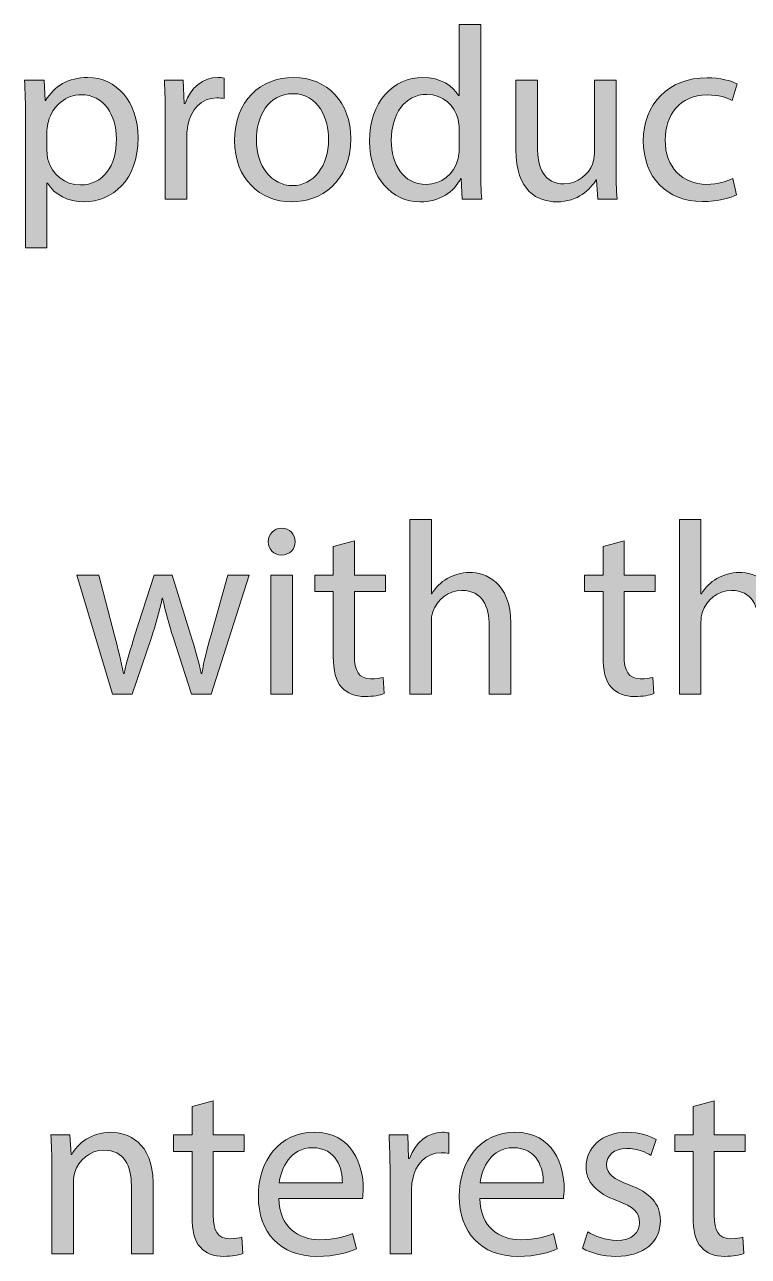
# Model space of a CAD drawing. Header units: inches. Extents: x 0.1 to 22.4, y -34.4 to -0.1.
# Drawn here: x 9.844 to 11.072, y -9.059 to -6.97 of the extents above; entities that cross this region are included whole.
import ezdxf

# ---------------------------------------------------------------- set-up
doc = ezdxf.new("R2010")
doc.units = ezdxf.units.IN
doc.header["$MEASUREMENT"] = 0
doc.layers.add('Layer 1', color=7, linetype='Continuous')

# ---------------------------------------------------------------- blocks, each defined once
blk = doc.blocks.new('block 9')
at = {"layer": 'Layer 1', "true_color": 0x231f20}
h = blk.add_hatch(color=250, dxfattribs=at)
h.dxf.hatch_style = 2
edge = h.paths.add_edge_path()
edge.add_spline(control_points=[(10.6182, -6.9703), (10.6182, -6.9703), (10.6182, -7.214), (10.6182, -7.214), (10.6182, -7.232), (10.6186, -7.2524), (10.6199, -7.2661), (10.6199, -7.2661), (10.587, -7.2661), (10.587, -7.2661), (10.587, -7.2661), (10.5853, -7.2311), (10.5853, -7.2311), (10.5853, -7.2311), (10.5845, -7.2311), (10.5845, -7.2311), (10.5732, -7.2536), (10.5487, -7.2707), (10.5157, -7.2707), (10.467, -7.2707), (10.4295, -7.2295), (10.4295, -7.1682), (10.4291, -7.1011), (10.4707, -7.0599), (10.5199, -7.0599), (10.5507, -7.0599), (10.5716, -7.0745), (10.5807, -7.0907), (10.5807, -7.0907), (10.5816, -7.0907), (10.5816, -7.0907), (10.5816, -7.0907), (10.5816, -6.9703), (10.5816, -6.9703), (10.5816, -6.9703), (10.6182, -6.9703), (10.6182, -6.9703)], knot_values=[0, 0, 0, 0, 1, 1, 1, 2, 2, 2, 3, 3, 3, 4, 4, 4, 5, 5, 5, 6, 6, 6, 7, 7, 7, 8, 8, 8, 9, 9, 9, 10, 10, 10, 11, 11, 11, 12, 12, 12, 12], degree=3, periodic=1)
edge = h.paths.add_edge_path()
edge.add_spline(control_points=[(10.5816, -7.1465), (10.5816, -7.142), (10.5811, -7.1357), (10.5799, -7.1311), (10.5745, -7.1078), (10.5545, -7.0886), (10.527, -7.0886), (10.4891, -7.0886), (10.4666, -7.122), (10.4666, -7.1665), (10.4666, -7.2074), (10.4866, -7.2411), (10.5262, -7.2411), (10.5507, -7.2411), (10.5732, -7.2249), (10.5799, -7.1974), (10.5811, -7.1924), (10.5816, -7.1874), (10.5816, -7.1815), (10.5816, -7.1815), (10.5816, -7.1465), (10.5816, -7.1465)], knot_values=[0, 0, 0, 0, 1, 1, 1, 2, 2, 2, 3, 3, 3, 4, 4, 4, 5, 5, 5, 6, 6, 6, 7, 7, 7, 7], degree=3, periodic=1)
h = blk.add_hatch(color=250, dxfattribs=at)
h.dxf.hatch_style = 2
edge = h.paths.add_edge_path()
edge.add_spline(control_points=[(9.8462, -7.1303), (9.8462, -7.1045), (9.8453, -7.0836), (9.8445, -7.0645), (9.8445, -7.0645), (9.8774, -7.0645), (9.8774, -7.0645), (9.8774, -7.0645), (9.8791, -7.0991), (9.8791, -7.0991), (9.8791, -7.0991), (9.8799, -7.0991), (9.8799, -7.0991), (9.8949, -7.0745), (9.9187, -7.0599), (9.9516, -7.0599), (10.0003, -7.0599), (10.037, -7.1011), (10.037, -7.1624), (10.037, -7.2349), (9.9928, -7.2707), (9.9453, -7.2707), (9.9187, -7.2707), (9.8953, -7.259), (9.8832, -7.239), (9.8832, -7.239), (9.8824, -7.239), (9.8824, -7.239), (9.8824, -7.239), (9.8824, -7.3486), (9.8824, -7.3486), (9.8824, -7.3486), (9.8462, -7.3486), (9.8462, -7.3486), (9.8462, -7.3486), (9.8462, -7.1303), (9.8462, -7.1303)], knot_values=[0, 0, 0, 0, 1, 1, 1, 2, 2, 2, 3, 3, 3, 4, 4, 4, 5, 5, 5, 6, 6, 6, 7, 7, 7, 8, 8, 8, 9, 9, 9, 10, 10, 10, 11, 11, 11, 12, 12, 12, 12], degree=3, periodic=1)
edge = h.paths.add_edge_path()
edge.add_spline(control_points=[(9.8824, -7.184), (9.8824, -7.1895), (9.8832, -7.1945), (9.8841, -7.199), (9.8907, -7.2245), (9.9128, -7.242), (9.9391, -7.242), (9.9778, -7.242), (10.0003, -7.2103), (10.0003, -7.164), (10.0003, -7.1236), (9.9791, -7.0891), (9.9403, -7.0891), (9.9153, -7.0891), (9.892, -7.107), (9.8849, -7.1345), (9.8837, -7.1391), (9.8824, -7.1445), (9.8824, -7.1495), (9.8824, -7.1495), (9.8824, -7.184), (9.8824, -7.184)], knot_values=[0, 0, 0, 0, 1, 1, 1, 2, 2, 2, 3, 3, 3, 4, 4, 4, 5, 5, 5, 6, 6, 6, 7, 7, 7, 7], degree=3, periodic=1)
h = blk.add_hatch(color=250, dxfattribs=at)
h.dxf.hatch_style = 2
edge = h.paths.add_edge_path()
edge.add_spline(control_points=[(10.0832, -7.1274), (10.0832, -7.1036), (10.0828, -7.0832), (10.0816, -7.0645), (10.0816, -7.0645), (10.1137, -7.0645), (10.1137, -7.0645), (10.1137, -7.0645), (10.1149, -7.1041), (10.1149, -7.1041), (10.1149, -7.1041), (10.1166, -7.1041), (10.1166, -7.1041), (10.1257, -7.077), (10.1478, -7.0599), (10.1724, -7.0599), (10.1766, -7.0599), (10.1795, -7.0603), (10.1828, -7.0611), (10.1828, -7.0611), (10.1828, -7.0957), (10.1828, -7.0957), (10.1791, -7.0949), (10.1753, -7.0945), (10.1703, -7.0945), (10.1445, -7.0945), (10.1262, -7.114), (10.1212, -7.1415), (10.1203, -7.1465), (10.1195, -7.1524), (10.1195, -7.1586), (10.1195, -7.1586), (10.1195, -7.2661), (10.1195, -7.2661), (10.1195, -7.2661), (10.0832, -7.2661), (10.0832, -7.2661), (10.0832, -7.2661), (10.0832, -7.1274), (10.0832, -7.1274)], knot_values=[0, 0, 0, 0, 1, 1, 1, 2, 2, 2, 3, 3, 3, 4, 4, 4, 5, 5, 5, 6, 6, 6, 7, 7, 7, 8, 8, 8, 9, 9, 9, 10, 10, 10, 11, 11, 11, 12, 12, 12, 13, 13, 13, 13], degree=3, periodic=1)
h = blk.add_hatch(color=250, dxfattribs=at)
h.dxf.hatch_style = 2
edge = h.paths.add_edge_path()
edge.add_spline(control_points=[(10.3978, -7.1636), (10.3978, -7.2382), (10.3462, -7.2707), (10.2974, -7.2707), (10.2428, -7.2707), (10.2007, -7.2307), (10.2007, -7.167), (10.2007, -7.0995), (10.2449, -7.0599), (10.3007, -7.0599), (10.3586, -7.0599), (10.3978, -7.102), (10.3978, -7.1636)], knot_values=[0, 0, 0, 0, 1, 1, 1, 2, 2, 2, 3, 3, 3, 4, 4, 4, 4], degree=3, periodic=1)
edge = h.paths.add_edge_path()
edge.add_spline(control_points=[(10.2378, -7.1657), (10.2378, -7.2099), (10.2632, -7.2432), (10.2991, -7.2432), (10.3341, -7.2432), (10.3603, -7.2103), (10.3603, -7.1649), (10.3603, -7.1307), (10.3432, -7.0874), (10.2999, -7.0874), (10.2566, -7.0874), (10.2378, -7.1274), (10.2378, -7.1657)], knot_values=[0, 0, 0, 0, 1, 1, 1, 2, 2, 2, 3, 3, 3, 4, 4, 4, 4], degree=3, periodic=1)
h = blk.add_hatch(color=250, dxfattribs=at)
h.dxf.hatch_style = 2
edge = h.paths.add_edge_path()
edge.add_spline(control_points=[(10.8478, -7.2111), (10.8478, -7.232), (10.8482, -7.2503), (10.8495, -7.2661), (10.8495, -7.2661), (10.817, -7.2661), (10.817, -7.2661), (10.817, -7.2661), (10.8149, -7.2332), (10.8149, -7.2332), (10.8149, -7.2332), (10.8141, -7.2332), (10.8141, -7.2332), (10.8045, -7.2495), (10.7832, -7.2707), (10.7474, -7.2707), (10.7157, -7.2707), (10.6778, -7.2532), (10.6778, -7.1824), (10.6778, -7.1824), (10.6778, -7.0645), (10.6778, -7.0645), (10.6778, -7.0645), (10.7145, -7.0645), (10.7145, -7.0645), (10.7145, -7.0645), (10.7145, -7.1761), (10.7145, -7.1761), (10.7145, -7.2145), (10.7261, -7.2403), (10.7595, -7.2403), (10.7841, -7.2403), (10.8011, -7.2232), (10.8078, -7.207), (10.8099, -7.2015), (10.8112, -7.1949), (10.8112, -7.1882), (10.8112, -7.1882), (10.8112, -7.0645), (10.8112, -7.0645), (10.8112, -7.0645), (10.8478, -7.0645), (10.8478, -7.0645), (10.8478, -7.0645), (10.8478, -7.2111), (10.8478, -7.2111)], knot_values=[0, 0, 0, 0, 1, 1, 1, 2, 2, 2, 3, 3, 3, 4, 4, 4, 5, 5, 5, 6, 6, 6, 7, 7, 7, 8, 8, 8, 9, 9, 9, 10, 10, 10, 11, 11, 11, 12, 12, 12, 13, 13, 13, 14, 14, 14, 15, 15, 15, 15], degree=3, periodic=1)
h = blk.add_hatch(color=250, dxfattribs=at)
h.dxf.hatch_style = 2
edge = h.paths.add_edge_path()
edge.add_spline(control_points=[(11.0524, -7.2586), (11.0428, -7.2636), (11.0216, -7.2703), (10.9945, -7.2703), (10.9336, -7.2703), (10.8941, -7.229), (10.8941, -7.1674), (10.8941, -7.1053), (10.9366, -7.0603), (11.0024, -7.0603), (11.0241, -7.0603), (11.0432, -7.0657), (11.0532, -7.0707), (11.0532, -7.0707), (11.0449, -7.0991), (11.0449, -7.0991), (11.0361, -7.094), (11.0224, -7.0895), (11.0024, -7.0895), (10.9561, -7.0895), (10.9312, -7.1236), (10.9312, -7.1657), (10.9312, -7.2124), (10.9611, -7.2411), (11.0011, -7.2411), (11.022, -7.2411), (11.0357, -7.2357), (11.0461, -7.2311), (11.0461, -7.2311), (11.0524, -7.2586), (11.0524, -7.2586)], knot_values=[0, 0, 0, 0, 1, 1, 1, 2, 2, 2, 3, 3, 3, 4, 4, 4, 5, 5, 5, 6, 6, 6, 7, 7, 7, 8, 8, 8, 9, 9, 9, 10, 10, 10, 10], degree=3, periodic=1)
at = {"layer": 'Layer 1', "lineweight": 0}
for points, knots in [([(10.6182, -6.9703), (10.6182, -6.9703), (10.6182, -7.214), (10.6182, -7.214), (10.6182, -7.232), (10.6186, -7.2524), (10.6199, -7.2661), (10.6199, -7.2661), (10.587, -7.2661), (10.587, -7.2661), (10.587, -7.2661), (10.5853, -7.2311), (10.5853, -7.2311), (10.5853, -7.2311), (10.5845, -7.2311), (10.5845, -7.2311), (10.5732, -7.2536), (10.5487, -7.2707), (10.5157, -7.2707), (10.467, -7.2707), (10.4295, -7.2295), (10.4295, -7.1682), (10.4291, -7.1011), (10.4707, -7.0599), (10.5199, -7.0599), (10.5507, -7.0599), (10.5716, -7.0745), (10.5807, -7.0907), (10.5807, -7.0907), (10.5816, -7.0907), (10.5816, -7.0907), (10.5816, -7.0907), (10.5816, -6.9703), (10.5816, -6.9703), (10.5816, -6.9703), (10.6182, -6.9703), (10.6182, -6.9703)], [0, 0, 0, 0, 1, 1, 1, 2, 2, 2, 3, 3, 3, 4, 4, 4, 5, 5, 5, 6, 6, 6, 7, 7, 7, 8, 8, 8, 9, 9, 9, 10, 10, 10, 11, 11, 11, 12, 12, 12, 12]), ([(9.8462, -7.1303), (9.8462, -7.1045), (9.8453, -7.0836), (9.8445, -7.0645), (9.8445, -7.0645), (9.8774, -7.0645), (9.8774, -7.0645), (9.8774, -7.0645), (9.8791, -7.0991), (9.8791, -7.0991), (9.8791, -7.0991), (9.8799, -7.0991), (9.8799, -7.0991), (9.8949, -7.0745), (9.9187, -7.0599), (9.9516, -7.0599), (10.0003, -7.0599), (10.037, -7.1011), (10.037, -7.1624), (10.037, -7.2349), (9.9928, -7.2707), (9.9453, -7.2707), (9.9187, -7.2707), (9.8953, -7.259), (9.8832, -7.239), (9.8832, -7.239), (9.8824, -7.239), (9.8824, -7.239), (9.8824, -7.239), (9.8824, -7.3486), (9.8824, -7.3486), (9.8824, -7.3486), (9.8462, -7.3486), (9.8462, -7.3486), (9.8462, -7.3486), (9.8462, -7.1303), (9.8462, -7.1303)], [0, 0, 0, 0, 1, 1, 1, 2, 2, 2, 3, 3, 3, 4, 4, 4, 5, 5, 5, 6, 6, 6, 7, 7, 7, 8, 8, 8, 9, 9, 9, 10, 10, 10, 11, 11, 11, 12, 12, 12, 12]), ([(10.0832, -7.1274), (10.0832, -7.1036), (10.0828, -7.0832), (10.0816, -7.0645), (10.0816, -7.0645), (10.1137, -7.0645), (10.1137, -7.0645), (10.1137, -7.0645), (10.1149, -7.1041), (10.1149, -7.1041), (10.1149, -7.1041), (10.1166, -7.1041), (10.1166, -7.1041), (10.1257, -7.077), (10.1478, -7.0599), (10.1724, -7.0599), (10.1766, -7.0599), (10.1795, -7.0603), (10.1828, -7.0611), (10.1828, -7.0611), (10.1828, -7.0957), (10.1828, -7.0957), (10.1791, -7.0949), (10.1753, -7.0945), (10.1703, -7.0945), (10.1445, -7.0945), (10.1262, -7.114), (10.1212, -7.1415), (10.1203, -7.1465), (10.1195, -7.1524), (10.1195, -7.1586), (10.1195, -7.1586), (10.1195, -7.2661), (10.1195, -7.2661), (10.1195, -7.2661), (10.0832, -7.2661), (10.0832, -7.2661), (10.0832, -7.2661), (10.0832, -7.1274), (10.0832, -7.1274)], [0, 0, 0, 0, 1, 1, 1, 2, 2, 2, 3, 3, 3, 4, 4, 4, 5, 5, 5, 6, 6, 6, 7, 7, 7, 8, 8, 8, 9, 9, 9, 10, 10, 10, 11, 11, 11, 12, 12, 12, 13, 13, 13, 13]), ([(10.3978, -7.1636), (10.3978, -7.2382), (10.3462, -7.2707), (10.2974, -7.2707), (10.2428, -7.2707), (10.2007, -7.2307), (10.2007, -7.167), (10.2007, -7.0995), (10.2449, -7.0599), (10.3007, -7.0599), (10.3586, -7.0599), (10.3978, -7.102), (10.3978, -7.1636)], [0, 0, 0, 0, 1, 1, 1, 2, 2, 2, 3, 3, 3, 4, 4, 4, 4]), ([(10.8478, -7.2111), (10.8478, -7.232), (10.8482, -7.2503), (10.8495, -7.2661), (10.8495, -7.2661), (10.817, -7.2661), (10.817, -7.2661), (10.817, -7.2661), (10.8149, -7.2332), (10.8149, -7.2332), (10.8149, -7.2332), (10.8141, -7.2332), (10.8141, -7.2332), (10.8045, -7.2495), (10.7832, -7.2707), (10.7474, -7.2707), (10.7157, -7.2707), (10.6778, -7.2532), (10.6778, -7.1824), (10.6778, -7.1824), (10.6778, -7.0645), (10.6778, -7.0645), (10.6778, -7.0645), (10.7145, -7.0645), (10.7145, -7.0645), (10.7145, -7.0645), (10.7145, -7.1761), (10.7145, -7.1761), (10.7145, -7.2145), (10.7261, -7.2403), (10.7595, -7.2403), (10.7841, -7.2403), (10.8011, -7.2232), (10.8078, -7.207), (10.8099, -7.2015), (10.8112, -7.1949), (10.8112, -7.1882), (10.8112, -7.1882), (10.8112, -7.0645), (10.8112, -7.0645), (10.8112, -7.0645), (10.8478, -7.0645), (10.8478, -7.0645), (10.8478, -7.0645), (10.8478, -7.2111), (10.8478, -7.2111)], [0, 0, 0, 0, 1, 1, 1, 2, 2, 2, 3, 3, 3, 4, 4, 4, 5, 5, 5, 6, 6, 6, 7, 7, 7, 8, 8, 8, 9, 9, 9, 10, 10, 10, 11, 11, 11, 12, 12, 12, 13, 13, 13, 14, 14, 14, 15, 15, 15, 15]), ([(11.0524, -7.2586), (11.0428, -7.2636), (11.0216, -7.2703), (10.9945, -7.2703), (10.9336, -7.2703), (10.8941, -7.229), (10.8941, -7.1674), (10.8941, -7.1053), (10.9366, -7.0603), (11.0024, -7.0603), (11.0241, -7.0603), (11.0432, -7.0657), (11.0532, -7.0707), (11.0532, -7.0707), (11.0449, -7.0991), (11.0449, -7.0991), (11.0361, -7.094), (11.0224, -7.0895), (11.0024, -7.0895), (10.9561, -7.0895), (10.9312, -7.1236), (10.9312, -7.1657), (10.9312, -7.2124), (10.9611, -7.2411), (11.0011, -7.2411), (11.022, -7.2411), (11.0357, -7.2357), (11.0461, -7.2311), (11.0461, -7.2311), (11.0524, -7.2586), (11.0524, -7.2586)], [0, 0, 0, 0, 1, 1, 1, 2, 2, 2, 3, 3, 3, 4, 4, 4, 5, 5, 5, 6, 6, 6, 7, 7, 7, 8, 8, 8, 9, 9, 9, 10, 10, 10, 10]), ([(9.8824, -7.184), (9.8824, -7.1895), (9.8832, -7.1945), (9.8841, -7.199), (9.8907, -7.2245), (9.9128, -7.242), (9.9391, -7.242), (9.9778, -7.242), (10.0003, -7.2103), (10.0003, -7.164), (10.0003, -7.1236), (9.9791, -7.0891), (9.9403, -7.0891), (9.9153, -7.0891), (9.892, -7.107), (9.8849, -7.1345), (9.8837, -7.1391), (9.8824, -7.1445), (9.8824, -7.1495), (9.8824, -7.1495), (9.8824, -7.184), (9.8824, -7.184)], [0, 0, 0, 0, 1, 1, 1, 2, 2, 2, 3, 3, 3, 4, 4, 4, 5, 5, 5, 6, 6, 6, 7, 7, 7, 7]), ([(10.2378, -7.1657), (10.2378, -7.2099), (10.2632, -7.2432), (10.2991, -7.2432), (10.3341, -7.2432), (10.3603, -7.2103), (10.3603, -7.1649), (10.3603, -7.1307), (10.3432, -7.0874), (10.2999, -7.0874), (10.2566, -7.0874), (10.2378, -7.1274), (10.2378, -7.1657)], [0, 0, 0, 0, 1, 1, 1, 2, 2, 2, 3, 3, 3, 4, 4, 4, 4]), ([(10.5816, -7.1465), (10.5816, -7.142), (10.5811, -7.1357), (10.5799, -7.1311), (10.5745, -7.1078), (10.5545, -7.0886), (10.527, -7.0886), (10.4891, -7.0886), (10.4666, -7.122), (10.4666, -7.1665), (10.4666, -7.2074), (10.4866, -7.2411), (10.5262, -7.2411), (10.5507, -7.2411), (10.5732, -7.2249), (10.5799, -7.1974), (10.5811, -7.1924), (10.5816, -7.1874), (10.5816, -7.1815), (10.5816, -7.1815), (10.5816, -7.1465), (10.5816, -7.1465)], [0, 0, 0, 0, 1, 1, 1, 2, 2, 2, 3, 3, 3, 4, 4, 4, 5, 5, 5, 6, 6, 6, 7, 7, 7, 7])]:
    blk.add_open_spline(points, degree=3, knots=knots, dxfattribs=at)
blk = doc.blocks.new('block 10')
at = {"layer": 'Layer 1', "true_color": 0x231f20}
h = blk.add_hatch(color=250, dxfattribs=at)
h.dxf.hatch_style = 2
edge = h.paths.add_edge_path()
edge.add_spline(control_points=[(10.4978, -7.8095), (10.4978, -7.8095), (10.5345, -7.8095), (10.5345, -7.8095), (10.5345, -7.8095), (10.5345, -7.9353), (10.5345, -7.9353), (10.5345, -7.9353), (10.5353, -7.9353), (10.5353, -7.9353), (10.5411, -7.9249), (10.5503, -7.9157), (10.5615, -7.9095), (10.5724, -7.9032), (10.5853, -7.899), (10.599, -7.899), (10.6261, -7.899), (10.6694, -7.9157), (10.6694, -7.9853), (10.6694, -7.9853), (10.6694, -8.1053), (10.6694, -8.1053), (10.6694, -8.1053), (10.6328, -8.1053), (10.6328, -8.1053), (10.6328, -8.1053), (10.6328, -7.9894), (10.6328, -7.9894), (10.6328, -7.9569), (10.6207, -7.9295), (10.5861, -7.9295), (10.5624, -7.9295), (10.5436, -7.9461), (10.537, -7.9661), (10.5349, -7.9711), (10.5345, -7.9765), (10.5345, -7.9836), (10.5345, -7.9836), (10.5345, -8.1053), (10.5345, -8.1053), (10.5345, -8.1053), (10.4978, -8.1053), (10.4978, -8.1053), (10.4978, -8.1053), (10.4978, -7.8095), (10.4978, -7.8095)], knot_values=[0, 0, 0, 0, 1, 1, 1, 2, 2, 2, 3, 3, 3, 4, 4, 4, 5, 5, 5, 6, 6, 6, 7, 7, 7, 8, 8, 8, 9, 9, 9, 10, 10, 10, 11, 11, 11, 12, 12, 12, 13, 13, 13, 14, 14, 14, 15, 15, 15, 15], degree=3, periodic=1)
h = blk.add_hatch(color=250, dxfattribs=at)
h.dxf.hatch_style = 2
edge = h.paths.add_edge_path()
edge.add_spline(control_points=[(10.9553, -7.8095), (10.9553, -7.8095), (10.9919, -7.8095), (10.9919, -7.8095), (10.9919, -7.8095), (10.9919, -7.9353), (10.9919, -7.9353), (10.9919, -7.9353), (10.9928, -7.9353), (10.9928, -7.9353), (10.9986, -7.9249), (11.0078, -7.9157), (11.019, -7.9095), (11.0299, -7.9032), (11.0428, -7.899), (11.0565, -7.899), (11.0836, -7.899), (11.1269, -7.9157), (11.1269, -7.9853), (11.1269, -7.9853), (11.1269, -8.1053), (11.1269, -8.1053), (11.1269, -8.1053), (11.0903, -8.1053), (11.0903, -8.1053), (11.0903, -8.1053), (11.0903, -7.9894), (11.0903, -7.9894), (11.0903, -7.9569), (11.0782, -7.9295), (11.0436, -7.9295), (11.0199, -7.9295), (11.0011, -7.9461), (10.9944, -7.9661), (10.9924, -7.9711), (10.9919, -7.9765), (10.9919, -7.9836), (10.9919, -7.9836), (10.9919, -8.1053), (10.9919, -8.1053), (10.9919, -8.1053), (10.9553, -8.1053), (10.9553, -8.1053), (10.9553, -8.1053), (10.9553, -7.8095), (10.9553, -7.8095)], knot_values=[0, 0, 0, 0, 1, 1, 1, 2, 2, 2, 3, 3, 3, 4, 4, 4, 5, 5, 5, 6, 6, 6, 7, 7, 7, 8, 8, 8, 9, 9, 9, 10, 10, 10, 11, 11, 11, 12, 12, 12, 13, 13, 13, 14, 14, 14, 15, 15, 15, 15], degree=3, periodic=1)
h = blk.add_hatch(color=250, dxfattribs=at)
h.dxf.hatch_style = 2
edge = h.paths.add_edge_path()
edge.add_spline(control_points=[(10.3032, -7.847), (10.3036, -7.8595), (10.2945, -7.8695), (10.2799, -7.8695), (10.267, -7.8695), (10.2578, -7.8595), (10.2578, -7.847), (10.2578, -7.834), (10.2674, -7.824), (10.2807, -7.824), (10.2945, -7.824), (10.3032, -7.834), (10.3032, -7.847)], knot_values=[0, 0, 0, 0, 1, 1, 1, 2, 2, 2, 3, 3, 3, 4, 4, 4, 4], degree=3, periodic=1)
h.paths.add_polyline_path([(10.2624, -8.1053), (10.2624, -7.9036), (10.299, -7.9036), (10.299, -8.1053)])
h = blk.add_hatch(color=250, dxfattribs=at)
h.dxf.hatch_style = 2
edge = h.paths.add_edge_path()
edge.add_spline(control_points=[(10.404, -7.8457), (10.404, -7.8457), (10.404, -7.9036), (10.404, -7.9036), (10.404, -7.9036), (10.4565, -7.9036), (10.4565, -7.9036), (10.4565, -7.9036), (10.4565, -7.9315), (10.4565, -7.9315), (10.4565, -7.9315), (10.404, -7.9315), (10.404, -7.9315), (10.404, -7.9315), (10.404, -8.0403), (10.404, -8.0403), (10.404, -8.0653), (10.4111, -8.0794), (10.4315, -8.0794), (10.4411, -8.0794), (10.4482, -8.0782), (10.4528, -8.0769), (10.4528, -8.0769), (10.4545, -8.1044), (10.4545, -8.1044), (10.4474, -8.1074), (10.4361, -8.1094), (10.422, -8.1094), (10.4049, -8.1094), (10.3911, -8.104), (10.3824, -8.094), (10.372, -8.0832), (10.3682, -8.0653), (10.3682, -8.0415), (10.3682, -8.0415), (10.3682, -7.9315), (10.3682, -7.9315), (10.3682, -7.9315), (10.337, -7.9315), (10.337, -7.9315), (10.337, -7.9315), (10.337, -7.9036), (10.337, -7.9036), (10.337, -7.9036), (10.3682, -7.9036), (10.3682, -7.9036), (10.3682, -7.9036), (10.3682, -7.8553), (10.3682, -7.8553), (10.3682, -7.8553), (10.404, -7.8457), (10.404, -7.8457)], knot_values=[0, 0, 0, 0, 1, 1, 1, 2, 2, 2, 3, 3, 3, 4, 4, 4, 5, 5, 5, 6, 6, 6, 7, 7, 7, 8, 8, 8, 9, 9, 9, 10, 10, 10, 11, 11, 11, 12, 12, 12, 13, 13, 13, 14, 14, 14, 15, 15, 15, 16, 16, 16, 17, 17, 17, 17], degree=3, periodic=1)
h = blk.add_hatch(color=250, dxfattribs=at)
h.dxf.hatch_style = 2
edge = h.paths.add_edge_path()
edge.add_spline(control_points=[(10.8615, -7.8457), (10.8615, -7.8457), (10.8615, -7.9036), (10.8615, -7.9036), (10.8615, -7.9036), (10.914, -7.9036), (10.914, -7.9036), (10.914, -7.9036), (10.914, -7.9315), (10.914, -7.9315), (10.914, -7.9315), (10.8615, -7.9315), (10.8615, -7.9315), (10.8615, -7.9315), (10.8615, -8.0403), (10.8615, -8.0403), (10.8615, -8.0653), (10.8686, -8.0794), (10.889, -8.0794), (10.8986, -8.0794), (10.9057, -8.0782), (10.9103, -8.0769), (10.9103, -8.0769), (10.9119, -8.1044), (10.9119, -8.1044), (10.9049, -8.1074), (10.8936, -8.1094), (10.8794, -8.1094), (10.8624, -8.1094), (10.8486, -8.104), (10.8399, -8.094), (10.8295, -8.0832), (10.8257, -8.0653), (10.8257, -8.0415), (10.8257, -8.0415), (10.8257, -7.9315), (10.8257, -7.9315), (10.8257, -7.9315), (10.7945, -7.9315), (10.7945, -7.9315), (10.7945, -7.9315), (10.7945, -7.9036), (10.7945, -7.9036), (10.7945, -7.9036), (10.8257, -7.9036), (10.8257, -7.9036), (10.8257, -7.9036), (10.8257, -7.8553), (10.8257, -7.8553), (10.8257, -7.8553), (10.8615, -7.8457), (10.8615, -7.8457)], knot_values=[0, 0, 0, 0, 1, 1, 1, 2, 2, 2, 3, 3, 3, 4, 4, 4, 5, 5, 5, 6, 6, 6, 7, 7, 7, 8, 8, 8, 9, 9, 9, 10, 10, 10, 11, 11, 11, 12, 12, 12, 13, 13, 13, 14, 14, 14, 15, 15, 15, 16, 16, 16, 17, 17, 17, 17], degree=3, periodic=1)
h = blk.add_hatch(color=250, dxfattribs=at)
h.dxf.hatch_style = 2
edge = h.paths.add_edge_path()
edge.add_spline(control_points=[(9.9703, -7.9036), (9.9703, -7.9036), (9.997, -8.0061), (9.997, -8.0061), (10.0028, -8.0286), (10.0082, -8.0494), (10.012, -8.0703), (10.012, -8.0703), (10.0132, -8.0703), (10.0132, -8.0703), (10.0178, -8.0499), (10.0245, -8.0282), (10.0311, -8.0065), (10.0311, -8.0065), (10.064, -7.9036), (10.064, -7.9036), (10.064, -7.9036), (10.0949, -7.9036), (10.0949, -7.9036), (10.0949, -7.9036), (10.1261, -8.0044), (10.1261, -8.0044), (10.1336, -8.0286), (10.1395, -8.0499), (10.144, -8.0703), (10.144, -8.0703), (10.1453, -8.0703), (10.1453, -8.0703), (10.1486, -8.0499), (10.154, -8.0286), (10.1607, -8.0049), (10.1607, -8.0049), (10.1895, -7.9036), (10.1895, -7.9036), (10.1895, -7.9036), (10.2257, -7.9036), (10.2257, -7.9036), (10.2257, -7.9036), (10.1607, -8.1053), (10.1607, -8.1053), (10.1607, -8.1053), (10.1274, -8.1053), (10.1274, -8.1053), (10.1274, -8.1053), (10.0965, -8.009), (10.0965, -8.009), (10.0895, -7.9865), (10.0836, -7.9665), (10.0786, -7.9428), (10.0786, -7.9428), (10.0778, -7.9428), (10.0778, -7.9428), (10.0728, -7.967), (10.0665, -7.9878), (10.0595, -8.0094), (10.0595, -8.0094), (10.027, -8.1053), (10.027, -8.1053), (10.027, -8.1053), (9.9936, -8.1053), (9.9936, -8.1053), (9.9936, -8.1053), (9.9328, -7.9036), (9.9328, -7.9036), (9.9328, -7.9036), (9.9703, -7.9036), (9.9703, -7.9036)], knot_values=[0, 0, 0, 0, 1, 1, 1, 2, 2, 2, 3, 3, 3, 4, 4, 4, 5, 5, 5, 6, 6, 6, 7, 7, 7, 8, 8, 8, 9, 9, 9, 10, 10, 10, 11, 11, 11, 12, 12, 12, 13, 13, 13, 14, 14, 14, 15, 15, 15, 16, 16, 16, 17, 17, 17, 18, 18, 18, 19, 19, 19, 20, 20, 20, 21, 21, 21, 22, 22, 22, 22], degree=3, periodic=1)
at = {"layer": 'Layer 1', "lineweight": 0}
blk.add_lwpolyline([(10.2624, -8.1053), (10.2624, -7.9036), (10.299, -7.9036), (10.299, -8.1053), (10.2624, -8.1053)], dxfattribs=at)
for points, knots in [([(10.4978, -7.8095), (10.4978, -7.8095), (10.5345, -7.8095), (10.5345, -7.8095), (10.5345, -7.8095), (10.5345, -7.9353), (10.5345, -7.9353), (10.5345, -7.9353), (10.5353, -7.9353), (10.5353, -7.9353), (10.5411, -7.9249), (10.5503, -7.9157), (10.5615, -7.9095), (10.5724, -7.9032), (10.5853, -7.899), (10.599, -7.899), (10.6261, -7.899), (10.6694, -7.9157), (10.6694, -7.9853), (10.6694, -7.9853), (10.6694, -8.1053), (10.6694, -8.1053), (10.6694, -8.1053), (10.6328, -8.1053), (10.6328, -8.1053), (10.6328, -8.1053), (10.6328, -7.9894), (10.6328, -7.9894), (10.6328, -7.9569), (10.6207, -7.9295), (10.5861, -7.9295), (10.5624, -7.9295), (10.5436, -7.9461), (10.537, -7.9661), (10.5349, -7.9711), (10.5345, -7.9765), (10.5345, -7.9836), (10.5345, -7.9836), (10.5345, -8.1053), (10.5345, -8.1053), (10.5345, -8.1053), (10.4978, -8.1053), (10.4978, -8.1053), (10.4978, -8.1053), (10.4978, -7.8095), (10.4978, -7.8095)], [0, 0, 0, 0, 1, 1, 1, 2, 2, 2, 3, 3, 3, 4, 4, 4, 5, 5, 5, 6, 6, 6, 7, 7, 7, 8, 8, 8, 9, 9, 9, 10, 10, 10, 11, 11, 11, 12, 12, 12, 13, 13, 13, 14, 14, 14, 15, 15, 15, 15]), ([(10.9553, -7.8095), (10.9553, -7.8095), (10.9919, -7.8095), (10.9919, -7.8095), (10.9919, -7.8095), (10.9919, -7.9353), (10.9919, -7.9353), (10.9919, -7.9353), (10.9928, -7.9353), (10.9928, -7.9353), (10.9986, -7.9249), (11.0078, -7.9157), (11.019, -7.9095), (11.0299, -7.9032), (11.0428, -7.899), (11.0565, -7.899), (11.0836, -7.899), (11.1269, -7.9157), (11.1269, -7.9853), (11.1269, -7.9853), (11.1269, -8.1053), (11.1269, -8.1053), (11.1269, -8.1053), (11.0903, -8.1053), (11.0903, -8.1053), (11.0903, -8.1053), (11.0903, -7.9894), (11.0903, -7.9894), (11.0903, -7.9569), (11.0782, -7.9295), (11.0436, -7.9295), (11.0199, -7.9295), (11.0011, -7.9461), (10.9944, -7.9661), (10.9924, -7.9711), (10.9919, -7.9765), (10.9919, -7.9836), (10.9919, -7.9836), (10.9919, -8.1053), (10.9919, -8.1053), (10.9919, -8.1053), (10.9553, -8.1053), (10.9553, -8.1053), (10.9553, -8.1053), (10.9553, -7.8095), (10.9553, -7.8095)], [0, 0, 0, 0, 1, 1, 1, 2, 2, 2, 3, 3, 3, 4, 4, 4, 5, 5, 5, 6, 6, 6, 7, 7, 7, 8, 8, 8, 9, 9, 9, 10, 10, 10, 11, 11, 11, 12, 12, 12, 13, 13, 13, 14, 14, 14, 15, 15, 15, 15]), ([(10.3032, -7.847), (10.3036, -7.8595), (10.2945, -7.8695), (10.2799, -7.8695), (10.267, -7.8695), (10.2578, -7.8595), (10.2578, -7.847), (10.2578, -7.834), (10.2674, -7.824), (10.2807, -7.824), (10.2945, -7.824), (10.3032, -7.834), (10.3032, -7.847)], [0, 0, 0, 0, 1, 1, 1, 2, 2, 2, 3, 3, 3, 4, 4, 4, 4]), ([(10.404, -7.8457), (10.404, -7.8457), (10.404, -7.9036), (10.404, -7.9036), (10.404, -7.9036), (10.4565, -7.9036), (10.4565, -7.9036), (10.4565, -7.9036), (10.4565, -7.9315), (10.4565, -7.9315), (10.4565, -7.9315), (10.404, -7.9315), (10.404, -7.9315), (10.404, -7.9315), (10.404, -8.0403), (10.404, -8.0403), (10.404, -8.0653), (10.4111, -8.0794), (10.4315, -8.0794), (10.4411, -8.0794), (10.4482, -8.0782), (10.4528, -8.0769), (10.4528, -8.0769), (10.4545, -8.1044), (10.4545, -8.1044), (10.4474, -8.1074), (10.4361, -8.1094), (10.422, -8.1094), (10.4049, -8.1094), (10.3911, -8.104), (10.3824, -8.094), (10.372, -8.0832), (10.3682, -8.0653), (10.3682, -8.0415), (10.3682, -8.0415), (10.3682, -7.9315), (10.3682, -7.9315), (10.3682, -7.9315), (10.337, -7.9315), (10.337, -7.9315), (10.337, -7.9315), (10.337, -7.9036), (10.337, -7.9036), (10.337, -7.9036), (10.3682, -7.9036), (10.3682, -7.9036), (10.3682, -7.9036), (10.3682, -7.8553), (10.3682, -7.8553), (10.3682, -7.8553), (10.404, -7.8457), (10.404, -7.8457)], [0, 0, 0, 0, 1, 1, 1, 2, 2, 2, 3, 3, 3, 4, 4, 4, 5, 5, 5, 6, 6, 6, 7, 7, 7, 8, 8, 8, 9, 9, 9, 10, 10, 10, 11, 11, 11, 12, 12, 12, 13, 13, 13, 14, 14, 14, 15, 15, 15, 16, 16, 16, 17, 17, 17, 17]), ([(10.8615, -7.8457), (10.8615, -7.8457), (10.8615, -7.9036), (10.8615, -7.9036), (10.8615, -7.9036), (10.914, -7.9036), (10.914, -7.9036), (10.914, -7.9036), (10.914, -7.9315), (10.914, -7.9315), (10.914, -7.9315), (10.8615, -7.9315), (10.8615, -7.9315), (10.8615, -7.9315), (10.8615, -8.0403), (10.8615, -8.0403), (10.8615, -8.0653), (10.8686, -8.0794), (10.889, -8.0794), (10.8986, -8.0794), (10.9057, -8.0782), (10.9103, -8.0769), (10.9103, -8.0769), (10.9119, -8.1044), (10.9119, -8.1044), (10.9049, -8.1074), (10.8936, -8.1094), (10.8794, -8.1094), (10.8624, -8.1094), (10.8486, -8.104), (10.8399, -8.094), (10.8295, -8.0832), (10.8257, -8.0653), (10.8257, -8.0415), (10.8257, -8.0415), (10.8257, -7.9315), (10.8257, -7.9315), (10.8257, -7.9315), (10.7945, -7.9315), (10.7945, -7.9315), (10.7945, -7.9315), (10.7945, -7.9036), (10.7945, -7.9036), (10.7945, -7.9036), (10.8257, -7.9036), (10.8257, -7.9036), (10.8257, -7.9036), (10.8257, -7.8553), (10.8257, -7.8553), (10.8257, -7.8553), (10.8615, -7.8457), (10.8615, -7.8457)], [0, 0, 0, 0, 1, 1, 1, 2, 2, 2, 3, 3, 3, 4, 4, 4, 5, 5, 5, 6, 6, 6, 7, 7, 7, 8, 8, 8, 9, 9, 9, 10, 10, 10, 11, 11, 11, 12, 12, 12, 13, 13, 13, 14, 14, 14, 15, 15, 15, 16, 16, 16, 17, 17, 17, 17]), ([(9.9703, -7.9036), (9.9703, -7.9036), (9.997, -8.0061), (9.997, -8.0061), (10.0028, -8.0286), (10.0082, -8.0494), (10.012, -8.0703), (10.012, -8.0703), (10.0132, -8.0703), (10.0132, -8.0703), (10.0178, -8.0499), (10.0245, -8.0282), (10.0311, -8.0065), (10.0311, -8.0065), (10.064, -7.9036), (10.064, -7.9036), (10.064, -7.9036), (10.0949, -7.9036), (10.0949, -7.9036), (10.0949, -7.9036), (10.1261, -8.0044), (10.1261, -8.0044), (10.1336, -8.0286), (10.1395, -8.0499), (10.144, -8.0703), (10.144, -8.0703), (10.1453, -8.0703), (10.1453, -8.0703), (10.1486, -8.0499), (10.154, -8.0286), (10.1607, -8.0049), (10.1607, -8.0049), (10.1895, -7.9036), (10.1895, -7.9036), (10.1895, -7.9036), (10.2257, -7.9036), (10.2257, -7.9036), (10.2257, -7.9036), (10.1607, -8.1053), (10.1607, -8.1053), (10.1607, -8.1053), (10.1274, -8.1053), (10.1274, -8.1053), (10.1274, -8.1053), (10.0965, -8.009), (10.0965, -8.009), (10.0895, -7.9865), (10.0836, -7.9665), (10.0786, -7.9428), (10.0786, -7.9428), (10.0778, -7.9428), (10.0778, -7.9428), (10.0728, -7.967), (10.0665, -7.9878), (10.0595, -8.0094), (10.0595, -8.0094), (10.027, -8.1053), (10.027, -8.1053), (10.027, -8.1053), (9.9936, -8.1053), (9.9936, -8.1053), (9.9936, -8.1053), (9.9328, -7.9036), (9.9328, -7.9036), (9.9328, -7.9036), (9.9703, -7.9036), (9.9703, -7.9036)], [0, 0, 0, 0, 1, 1, 1, 2, 2, 2, 3, 3, 3, 4, 4, 4, 5, 5, 5, 6, 6, 6, 7, 7, 7, 8, 8, 8, 9, 9, 9, 10, 10, 10, 11, 11, 11, 12, 12, 12, 13, 13, 13, 14, 14, 14, 15, 15, 15, 16, 16, 16, 17, 17, 17, 18, 18, 18, 19, 19, 19, 20, 20, 20, 21, 21, 21, 22, 22, 22, 22])]:
    blk.add_open_spline(points, degree=3, knots=knots, dxfattribs=at)
blk = doc.blocks.new('block 11')
at = {"layer": 'Layer 1', "true_color": 0x231f20}
h = blk.add_hatch(color=250, dxfattribs=at)
h.dxf.hatch_style = 2
edge = h.paths.add_edge_path()
edge.add_spline(control_points=[(10.1644, -8.7949), (10.1644, -8.7949), (10.1644, -8.8528), (10.1644, -8.8528), (10.1644, -8.8528), (10.2169, -8.8528), (10.2169, -8.8528), (10.2169, -8.8528), (10.2169, -8.8807), (10.2169, -8.8807), (10.2169, -8.8807), (10.1644, -8.8807), (10.1644, -8.8807), (10.1644, -8.8807), (10.1644, -8.9894), (10.1644, -8.9894), (10.1644, -9.0144), (10.1714, -9.0286), (10.1919, -9.0286), (10.2014, -9.0286), (10.2085, -9.0274), (10.2131, -9.0261), (10.2131, -9.0261), (10.2148, -9.0536), (10.2148, -9.0536), (10.2077, -9.0565), (10.1964, -9.0586), (10.1823, -9.0586), (10.1652, -9.0586), (10.1514, -9.0532), (10.1427, -9.0432), (10.1323, -9.0323), (10.1285, -9.0144), (10.1285, -8.9907), (10.1285, -8.9907), (10.1285, -8.8807), (10.1285, -8.8807), (10.1285, -8.8807), (10.0973, -8.8807), (10.0973, -8.8807), (10.0973, -8.8807), (10.0973, -8.8528), (10.0973, -8.8528), (10.0973, -8.8528), (10.1285, -8.8528), (10.1285, -8.8528), (10.1285, -8.8528), (10.1285, -8.8044), (10.1285, -8.8044), (10.1285, -8.8044), (10.1644, -8.7949), (10.1644, -8.7949)], knot_values=[0, 0, 0, 0, 1, 1, 1, 2, 2, 2, 3, 3, 3, 4, 4, 4, 5, 5, 5, 6, 6, 6, 7, 7, 7, 8, 8, 8, 9, 9, 9, 10, 10, 10, 11, 11, 11, 12, 12, 12, 13, 13, 13, 14, 14, 14, 15, 15, 15, 16, 16, 16, 17, 17, 17, 17], degree=3, periodic=1)
h = blk.add_hatch(color=250, dxfattribs=at)
h.dxf.hatch_style = 2
edge = h.paths.add_edge_path()
edge.add_spline(control_points=[(11.0144, -8.7949), (11.0144, -8.7949), (11.0144, -8.8528), (11.0144, -8.8528), (11.0144, -8.8528), (11.0668, -8.8528), (11.0668, -8.8528), (11.0668, -8.8528), (11.0668, -8.8807), (11.0668, -8.8807), (11.0668, -8.8807), (11.0144, -8.8807), (11.0144, -8.8807), (11.0144, -8.8807), (11.0144, -8.9894), (11.0144, -8.9894), (11.0144, -9.0144), (11.0214, -9.0286), (11.0418, -9.0286), (11.0514, -9.0286), (11.0585, -9.0274), (11.0631, -9.0261), (11.0631, -9.0261), (11.0648, -9.0536), (11.0648, -9.0536), (11.0577, -9.0565), (11.0464, -9.0586), (11.0323, -9.0586), (11.0152, -9.0586), (11.0014, -9.0532), (10.9927, -9.0432), (10.9823, -9.0323), (10.9785, -9.0144), (10.9785, -8.9907), (10.9785, -8.9907), (10.9785, -8.8807), (10.9785, -8.8807), (10.9785, -8.8807), (10.9473, -8.8807), (10.9473, -8.8807), (10.9473, -8.8807), (10.9473, -8.8528), (10.9473, -8.8528), (10.9473, -8.8528), (10.9785, -8.8528), (10.9785, -8.8528), (10.9785, -8.8528), (10.9785, -8.8044), (10.9785, -8.8044), (10.9785, -8.8044), (11.0144, -8.7949), (11.0144, -8.7949)], knot_values=[0, 0, 0, 0, 1, 1, 1, 2, 2, 2, 3, 3, 3, 4, 4, 4, 5, 5, 5, 6, 6, 6, 7, 7, 7, 8, 8, 8, 9, 9, 9, 10, 10, 10, 11, 11, 11, 12, 12, 12, 13, 13, 13, 14, 14, 14, 15, 15, 15, 16, 16, 16, 17, 17, 17, 17], degree=3, periodic=1)
h = blk.add_hatch(color=250, dxfattribs=at)
h.dxf.hatch_style = 2
edge = h.paths.add_edge_path()
edge.add_spline(control_points=[(9.8906, -8.9074), (9.8906, -8.8865), (9.8902, -8.8694), (9.8889, -8.8528), (9.8889, -8.8528), (9.9214, -8.8528), (9.9214, -8.8528), (9.9214, -8.8528), (9.9235, -8.8861), (9.9235, -8.8861), (9.9235, -8.8861), (9.9244, -8.8861), (9.9244, -8.8861), (9.9344, -8.8669), (9.9577, -8.8482), (9.991, -8.8482), (10.0189, -8.8482), (10.0623, -8.8649), (10.0623, -8.934), (10.0623, -8.934), (10.0623, -9.0544), (10.0623, -9.0544), (10.0623, -9.0544), (10.0256, -9.0544), (10.0256, -9.0544), (10.0256, -9.0544), (10.0256, -8.9382), (10.0256, -8.9382), (10.0256, -8.9057), (10.0135, -8.8786), (9.9789, -8.8786), (9.9548, -8.8786), (9.936, -8.8957), (9.9298, -8.9161), (9.9281, -8.9207), (9.9273, -8.9269), (9.9273, -8.9332), (9.9273, -8.9332), (9.9273, -9.0544), (9.9273, -9.0544), (9.9273, -9.0544), (9.8906, -9.0544), (9.8906, -9.0544), (9.8906, -9.0544), (9.8906, -8.9074), (9.8906, -8.9074)], knot_values=[0, 0, 0, 0, 1, 1, 1, 2, 2, 2, 3, 3, 3, 4, 4, 4, 5, 5, 5, 6, 6, 6, 7, 7, 7, 8, 8, 8, 9, 9, 9, 10, 10, 10, 11, 11, 11, 12, 12, 12, 13, 13, 13, 14, 14, 14, 15, 15, 15, 15], degree=3, periodic=1)
h = blk.add_hatch(color=250, dxfattribs=at)
h.dxf.hatch_style = 2
edge = h.paths.add_edge_path()
edge.add_spline(control_points=[(10.276, -8.9603), (10.2769, -9.0098), (10.3085, -9.0303), (10.3452, -9.0303), (10.3714, -9.0303), (10.3873, -9.0257), (10.401, -9.0198), (10.401, -9.0198), (10.4073, -9.0461), (10.4073, -9.0461), (10.3944, -9.0519), (10.3723, -9.0586), (10.3402, -9.0586), (10.2781, -9.0586), (10.241, -9.0178), (10.241, -8.9569), (10.241, -8.8961), (10.2769, -8.8482), (10.3356, -8.8482), (10.4014, -8.8482), (10.4189, -8.9061), (10.4189, -8.9432), (10.4189, -8.9507), (10.4181, -8.9565), (10.4177, -8.9603), (10.4177, -8.9603), (10.276, -8.9603), (10.276, -8.9603)], knot_values=[0, 0, 0, 0, 1, 1, 1, 2, 2, 2, 3, 3, 3, 4, 4, 4, 5, 5, 5, 6, 6, 6, 7, 7, 7, 8, 8, 8, 9, 9, 9, 9], degree=3, periodic=1)
edge = h.paths.add_edge_path()
edge.add_spline(control_points=[(10.3835, -8.934), (10.3839, -8.9107), (10.3739, -8.8744), (10.3327, -8.8744), (10.2956, -8.8744), (10.2794, -8.9086), (10.2764, -8.934), (10.2764, -8.934), (10.3835, -8.934), (10.3835, -8.934)], knot_values=[0, 0, 0, 0, 1, 1, 1, 2, 2, 2, 3, 3, 3, 3], degree=3, periodic=1)
h = blk.add_hatch(color=250, dxfattribs=at)
h.dxf.hatch_style = 2
edge = h.paths.add_edge_path()
edge.add_spline(control_points=[(10.4644, -8.9157), (10.4644, -8.8919), (10.4639, -8.8715), (10.4627, -8.8528), (10.4627, -8.8528), (10.4948, -8.8528), (10.4948, -8.8528), (10.4948, -8.8528), (10.496, -8.8924), (10.496, -8.8924), (10.496, -8.8924), (10.4977, -8.8924), (10.4977, -8.8924), (10.5069, -8.8653), (10.5289, -8.8482), (10.5535, -8.8482), (10.5577, -8.8482), (10.5606, -8.8486), (10.5639, -8.8494), (10.5639, -8.8494), (10.5639, -8.884), (10.5639, -8.884), (10.5602, -8.8832), (10.5564, -8.8828), (10.5514, -8.8828), (10.5256, -8.8828), (10.5073, -8.9024), (10.5023, -8.9299), (10.5014, -8.9348), (10.5006, -8.9407), (10.5006, -8.9469), (10.5006, -8.9469), (10.5006, -9.0544), (10.5006, -9.0544), (10.5006, -9.0544), (10.4644, -9.0544), (10.4644, -9.0544), (10.4644, -9.0544), (10.4644, -8.9157), (10.4644, -8.9157)], knot_values=[0, 0, 0, 0, 1, 1, 1, 2, 2, 2, 3, 3, 3, 4, 4, 4, 5, 5, 5, 6, 6, 6, 7, 7, 7, 8, 8, 8, 9, 9, 9, 10, 10, 10, 11, 11, 11, 12, 12, 12, 13, 13, 13, 13], degree=3, periodic=1)
h = blk.add_hatch(color=250, dxfattribs=at)
h.dxf.hatch_style = 2
edge = h.paths.add_edge_path()
edge.add_spline(control_points=[(10.6169, -8.9603), (10.6177, -9.0098), (10.6494, -9.0303), (10.686, -9.0303), (10.7123, -9.0303), (10.7281, -9.0257), (10.7419, -9.0198), (10.7419, -9.0198), (10.7481, -9.0461), (10.7481, -9.0461), (10.7352, -9.0519), (10.7131, -9.0586), (10.681, -9.0586), (10.6189, -9.0586), (10.5819, -9.0178), (10.5819, -8.9569), (10.5819, -8.8961), (10.6177, -8.8482), (10.6764, -8.8482), (10.7423, -8.8482), (10.7598, -8.9061), (10.7598, -8.9432), (10.7598, -8.9507), (10.7589, -8.9565), (10.7585, -8.9603), (10.7585, -8.9603), (10.6169, -8.9603), (10.6169, -8.9603)], knot_values=[0, 0, 0, 0, 1, 1, 1, 2, 2, 2, 3, 3, 3, 4, 4, 4, 5, 5, 5, 6, 6, 6, 7, 7, 7, 8, 8, 8, 9, 9, 9, 9], degree=3, periodic=1)
edge = h.paths.add_edge_path()
edge.add_spline(control_points=[(10.7244, -8.934), (10.7248, -8.9107), (10.7148, -8.8744), (10.6735, -8.8744), (10.6364, -8.8744), (10.6202, -8.9086), (10.6173, -8.934), (10.6173, -8.934), (10.7244, -8.934), (10.7244, -8.934)], knot_values=[0, 0, 0, 0, 1, 1, 1, 2, 2, 2, 3, 3, 3, 3], degree=3, periodic=1)
h = blk.add_hatch(color=250, dxfattribs=at)
h.dxf.hatch_style = 2
edge = h.paths.add_edge_path()
edge.add_spline(control_points=[(10.8002, -9.0169), (10.811, -9.024), (10.8302, -9.0315), (10.8485, -9.0315), (10.8752, -9.0315), (10.8877, -9.0182), (10.8877, -9.0015), (10.8877, -8.984), (10.8773, -8.9744), (10.8502, -8.9644), (10.8139, -8.9515), (10.7969, -8.9315), (10.7969, -8.9074), (10.7969, -8.8749), (10.8231, -8.8482), (10.8664, -8.8482), (10.8869, -8.8482), (10.9048, -8.854), (10.916, -8.8607), (10.916, -8.8607), (10.9069, -8.8874), (10.9069, -8.8874), (10.8989, -8.8824), (10.8844, -8.8757), (10.8656, -8.8757), (10.8439, -8.8757), (10.8319, -8.8882), (10.8319, -8.9032), (10.8319, -8.9199), (10.8439, -8.9274), (10.8702, -8.9374), (10.9052, -8.9507), (10.9231, -8.9682), (10.9231, -8.9982), (10.9231, -9.0336), (10.8956, -9.0586), (10.8477, -9.0586), (10.8256, -9.0586), (10.8052, -9.0532), (10.791, -9.0448), (10.791, -9.0448), (10.8002, -9.0169), (10.8002, -9.0169)], knot_values=[0, 0, 0, 0, 1, 1, 1, 2, 2, 2, 3, 3, 3, 4, 4, 4, 5, 5, 5, 6, 6, 6, 7, 7, 7, 8, 8, 8, 9, 9, 9, 10, 10, 10, 11, 11, 11, 12, 12, 12, 13, 13, 13, 14, 14, 14, 14], degree=3, periodic=1)
at = {"layer": 'Layer 1', "lineweight": 0}
for points, knots in [([(10.1644, -8.7949), (10.1644, -8.7949), (10.1644, -8.8528), (10.1644, -8.8528), (10.1644, -8.8528), (10.2169, -8.8528), (10.2169, -8.8528), (10.2169, -8.8528), (10.2169, -8.8807), (10.2169, -8.8807), (10.2169, -8.8807), (10.1644, -8.8807), (10.1644, -8.8807), (10.1644, -8.8807), (10.1644, -8.9894), (10.1644, -8.9894), (10.1644, -9.0144), (10.1714, -9.0286), (10.1919, -9.0286), (10.2014, -9.0286), (10.2085, -9.0274), (10.2131, -9.0261), (10.2131, -9.0261), (10.2148, -9.0536), (10.2148, -9.0536), (10.2077, -9.0565), (10.1964, -9.0586), (10.1823, -9.0586), (10.1652, -9.0586), (10.1514, -9.0532), (10.1427, -9.0432), (10.1323, -9.0323), (10.1285, -9.0144), (10.1285, -8.9907), (10.1285, -8.9907), (10.1285, -8.8807), (10.1285, -8.8807), (10.1285, -8.8807), (10.0973, -8.8807), (10.0973, -8.8807), (10.0973, -8.8807), (10.0973, -8.8528), (10.0973, -8.8528), (10.0973, -8.8528), (10.1285, -8.8528), (10.1285, -8.8528), (10.1285, -8.8528), (10.1285, -8.8044), (10.1285, -8.8044), (10.1285, -8.8044), (10.1644, -8.7949), (10.1644, -8.7949)], [0, 0, 0, 0, 1, 1, 1, 2, 2, 2, 3, 3, 3, 4, 4, 4, 5, 5, 5, 6, 6, 6, 7, 7, 7, 8, 8, 8, 9, 9, 9, 10, 10, 10, 11, 11, 11, 12, 12, 12, 13, 13, 13, 14, 14, 14, 15, 15, 15, 16, 16, 16, 17, 17, 17, 17]), ([(11.0144, -8.7949), (11.0144, -8.7949), (11.0144, -8.8528), (11.0144, -8.8528), (11.0144, -8.8528), (11.0668, -8.8528), (11.0668, -8.8528), (11.0668, -8.8528), (11.0668, -8.8807), (11.0668, -8.8807), (11.0668, -8.8807), (11.0144, -8.8807), (11.0144, -8.8807), (11.0144, -8.8807), (11.0144, -8.9894), (11.0144, -8.9894), (11.0144, -9.0144), (11.0214, -9.0286), (11.0418, -9.0286), (11.0514, -9.0286), (11.0585, -9.0274), (11.0631, -9.0261), (11.0631, -9.0261), (11.0648, -9.0536), (11.0648, -9.0536), (11.0577, -9.0565), (11.0464, -9.0586), (11.0323, -9.0586), (11.0152, -9.0586), (11.0014, -9.0532), (10.9927, -9.0432), (10.9823, -9.0323), (10.9785, -9.0144), (10.9785, -8.9907), (10.9785, -8.9907), (10.9785, -8.8807), (10.9785, -8.8807), (10.9785, -8.8807), (10.9473, -8.8807), (10.9473, -8.8807), (10.9473, -8.8807), (10.9473, -8.8528), (10.9473, -8.8528), (10.9473, -8.8528), (10.9785, -8.8528), (10.9785, -8.8528), (10.9785, -8.8528), (10.9785, -8.8044), (10.9785, -8.8044), (10.9785, -8.8044), (11.0144, -8.7949), (11.0144, -8.7949)], [0, 0, 0, 0, 1, 1, 1, 2, 2, 2, 3, 3, 3, 4, 4, 4, 5, 5, 5, 6, 6, 6, 7, 7, 7, 8, 8, 8, 9, 9, 9, 10, 10, 10, 11, 11, 11, 12, 12, 12, 13, 13, 13, 14, 14, 14, 15, 15, 15, 16, 16, 16, 17, 17, 17, 17]), ([(9.8906, -8.9074), (9.8906, -8.8865), (9.8902, -8.8694), (9.8889, -8.8528), (9.8889, -8.8528), (9.9214, -8.8528), (9.9214, -8.8528), (9.9214, -8.8528), (9.9235, -8.8861), (9.9235, -8.8861), (9.9235, -8.8861), (9.9244, -8.8861), (9.9244, -8.8861), (9.9344, -8.8669), (9.9577, -8.8482), (9.991, -8.8482), (10.0189, -8.8482), (10.0623, -8.8649), (10.0623, -8.934), (10.0623, -8.934), (10.0623, -9.0544), (10.0623, -9.0544), (10.0623, -9.0544), (10.0256, -9.0544), (10.0256, -9.0544), (10.0256, -9.0544), (10.0256, -8.9382), (10.0256, -8.9382), (10.0256, -8.9057), (10.0135, -8.8786), (9.9789, -8.8786), (9.9548, -8.8786), (9.936, -8.8957), (9.9298, -8.9161), (9.9281, -8.9207), (9.9273, -8.9269), (9.9273, -8.9332), (9.9273, -8.9332), (9.9273, -9.0544), (9.9273, -9.0544), (9.9273, -9.0544), (9.8906, -9.0544), (9.8906, -9.0544), (9.8906, -9.0544), (9.8906, -8.9074), (9.8906, -8.9074)], [0, 0, 0, 0, 1, 1, 1, 2, 2, 2, 3, 3, 3, 4, 4, 4, 5, 5, 5, 6, 6, 6, 7, 7, 7, 8, 8, 8, 9, 9, 9, 10, 10, 10, 11, 11, 11, 12, 12, 12, 13, 13, 13, 14, 14, 14, 15, 15, 15, 15]), ([(10.276, -8.9603), (10.2769, -9.0098), (10.3085, -9.0303), (10.3452, -9.0303), (10.3714, -9.0303), (10.3873, -9.0257), (10.401, -9.0198), (10.401, -9.0198), (10.4073, -9.0461), (10.4073, -9.0461), (10.3944, -9.0519), (10.3723, -9.0586), (10.3402, -9.0586), (10.2781, -9.0586), (10.241, -9.0178), (10.241, -8.9569), (10.241, -8.8961), (10.2769, -8.8482), (10.3356, -8.8482), (10.4014, -8.8482), (10.4189, -8.9061), (10.4189, -8.9432), (10.4189, -8.9507), (10.4181, -8.9565), (10.4177, -8.9603), (10.4177, -8.9603), (10.276, -8.9603), (10.276, -8.9603)], [0, 0, 0, 0, 1, 1, 1, 2, 2, 2, 3, 3, 3, 4, 4, 4, 5, 5, 5, 6, 6, 6, 7, 7, 7, 8, 8, 8, 9, 9, 9, 9]), ([(10.4644, -8.9157), (10.4644, -8.8919), (10.4639, -8.8715), (10.4627, -8.8528), (10.4627, -8.8528), (10.4948, -8.8528), (10.4948, -8.8528), (10.4948, -8.8528), (10.496, -8.8924), (10.496, -8.8924), (10.496, -8.8924), (10.4977, -8.8924), (10.4977, -8.8924), (10.5069, -8.8653), (10.5289, -8.8482), (10.5535, -8.8482), (10.5577, -8.8482), (10.5606, -8.8486), (10.5639, -8.8494), (10.5639, -8.8494), (10.5639, -8.884), (10.5639, -8.884), (10.5602, -8.8832), (10.5564, -8.8828), (10.5514, -8.8828), (10.5256, -8.8828), (10.5073, -8.9024), (10.5023, -8.9299), (10.5014, -8.9348), (10.5006, -8.9407), (10.5006, -8.9469), (10.5006, -8.9469), (10.5006, -9.0544), (10.5006, -9.0544), (10.5006, -9.0544), (10.4644, -9.0544), (10.4644, -9.0544), (10.4644, -9.0544), (10.4644, -8.9157), (10.4644, -8.9157)], [0, 0, 0, 0, 1, 1, 1, 2, 2, 2, 3, 3, 3, 4, 4, 4, 5, 5, 5, 6, 6, 6, 7, 7, 7, 8, 8, 8, 9, 9, 9, 10, 10, 10, 11, 11, 11, 12, 12, 12, 13, 13, 13, 13]), ([(10.6169, -8.9603), (10.6177, -9.0098), (10.6494, -9.0303), (10.686, -9.0303), (10.7123, -9.0303), (10.7281, -9.0257), (10.7419, -9.0198), (10.7419, -9.0198), (10.7481, -9.0461), (10.7481, -9.0461), (10.7352, -9.0519), (10.7131, -9.0586), (10.681, -9.0586), (10.6189, -9.0586), (10.5819, -9.0178), (10.5819, -8.9569), (10.5819, -8.8961), (10.6177, -8.8482), (10.6764, -8.8482), (10.7423, -8.8482), (10.7598, -8.9061), (10.7598, -8.9432), (10.7598, -8.9507), (10.7589, -8.9565), (10.7585, -8.9603), (10.7585, -8.9603), (10.6169, -8.9603), (10.6169, -8.9603)], [0, 0, 0, 0, 1, 1, 1, 2, 2, 2, 3, 3, 3, 4, 4, 4, 5, 5, 5, 6, 6, 6, 7, 7, 7, 8, 8, 8, 9, 9, 9, 9]), ([(10.8002, -9.0169), (10.811, -9.024), (10.8302, -9.0315), (10.8485, -9.0315), (10.8752, -9.0315), (10.8877, -9.0182), (10.8877, -9.0015), (10.8877, -8.984), (10.8773, -8.9744), (10.8502, -8.9644), (10.8139, -8.9515), (10.7969, -8.9315), (10.7969, -8.9074), (10.7969, -8.8749), (10.8231, -8.8482), (10.8664, -8.8482), (10.8869, -8.8482), (10.9048, -8.854), (10.916, -8.8607), (10.916, -8.8607), (10.9069, -8.8874), (10.9069, -8.8874), (10.8989, -8.8824), (10.8844, -8.8757), (10.8656, -8.8757), (10.8439, -8.8757), (10.8319, -8.8882), (10.8319, -8.9032), (10.8319, -8.9199), (10.8439, -8.9274), (10.8702, -8.9374), (10.9052, -8.9507), (10.9231, -8.9682), (10.9231, -8.9982), (10.9231, -9.0336), (10.8956, -9.0586), (10.8477, -9.0586), (10.8256, -9.0586), (10.8052, -9.0532), (10.791, -9.0448), (10.791, -9.0448), (10.8002, -9.0169), (10.8002, -9.0169)], [0, 0, 0, 0, 1, 1, 1, 2, 2, 2, 3, 3, 3, 4, 4, 4, 5, 5, 5, 6, 6, 6, 7, 7, 7, 8, 8, 8, 9, 9, 9, 10, 10, 10, 11, 11, 11, 12, 12, 12, 13, 13, 13, 14, 14, 14, 14]), ([(10.3835, -8.934), (10.3839, -8.9107), (10.3739, -8.8744), (10.3327, -8.8744), (10.2956, -8.8744), (10.2794, -8.9086), (10.2764, -8.934), (10.2764, -8.934), (10.3835, -8.934), (10.3835, -8.934)], [0, 0, 0, 0, 1, 1, 1, 2, 2, 2, 3, 3, 3, 3]), ([(10.7244, -8.934), (10.7248, -8.9107), (10.7148, -8.8744), (10.6735, -8.8744), (10.6364, -8.8744), (10.6202, -8.9086), (10.6173, -8.934), (10.6173, -8.934), (10.7244, -8.934), (10.7244, -8.934)], [0, 0, 0, 0, 1, 1, 1, 2, 2, 2, 3, 3, 3, 3])]:
    blk.add_open_spline(points, degree=3, knots=knots, dxfattribs=at)

msp = doc.modelspace()

# ---------------------------------------------------------------- block references
at = {"layer": 'Layer 1'}
for name in ['block 9', 'block 10', 'block 11']:
    msp.add_blockref(name, (0, 0), dxfattribs=at)

doc.saveas('drawing.dxf')
